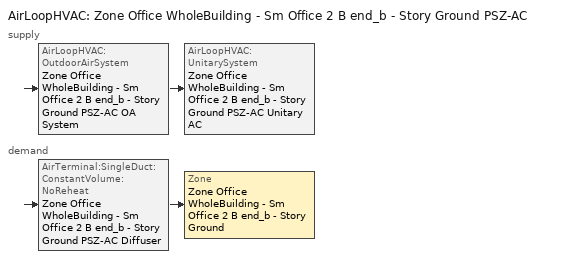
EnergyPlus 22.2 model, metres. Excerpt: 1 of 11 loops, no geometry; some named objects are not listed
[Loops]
AirLoopHVAC 'Zone Office WholeBuilding - Sm Office 2 B end_b - Story Ground PSZ-AC'
 supply: AirLoopHVAC:OutdoorAirSystem 'Zone Office WholeBuilding - Sm Office 2 B end_b - Story Ground PSZ-AC OA System' > AirLoopHVAC:UnitarySystem 'Zone Office WholeBuilding - Sm Office 2 B end_b - Story Ground PSZ-AC Unitary AC'
 demand: AirTerminal:SingleDuct:ConstantVolume:NoReheat 'Zone Office WholeBuilding - Sm Office 2 B end_b - Story Ground PSZ-AC Diffuser' > Zone 'Zone Office WholeBuilding - Sm Office 2 B end_b - Story Ground'
[ZoneControl:Thermostat]
Zone Office WholeBuilding - Sm Office 2 B end_b - Story Ground Thermostat: Zone or ZoneList=Zone Office WholeBuilding - Sm Office 2 B end_b - Story Ground; Control Type Schedule=Zone Office WholeBuilding - Sm Office 2 B end_b - Story Ground Thermostat Schedule; Control 1=Office WholeBuilding - Sm Office 2 - 90.1-2004 Thermostat 5; Temperature Difference Between Cutout And Setpoint {deltaC}=0
[ThermostatSetpoint:DualSetpoint]
Office WholeBuilding - Sm Office 2 - 90.1-2004 Thermostat 5: Heating Setpoint Temperature Schedule=OfficeSmall HTGSETP_SCH_NO_OPTIMUM; Cooling Setpoint Temperature Schedule=OfficeSmall CLGSETP_SCH_NO_OPTIMUM
[AirTerminal:SingleDuct:ConstantVolume:NoReheat]
Zone Office WholeBuilding - Sm Office 2 B end_b - Story Ground PSZ-AC Diffuser: Availability Schedule=Always On Discrete; Maximum Air Flow Rate {m3/s}=AutoSize
[Zone equipment]
Zone Office WholeBuilding - Sm Office 2 B end_b - Story Ground: Zone Office WholeBuilding - Sm Office 2 B end_b - Story Ground PSZ-AC Diffuser
[Sizing:Zone]
Zone Office WholeBuilding - Sm Office 2 B end_b - Story Ground: Zone Cooling Design Supply Air Temperature Input Method=SupplyAirTemperature; Zone Cooling Design Supply Air Temperature {C}=12.7778; Zone Cooling Design Supply Air Temperature Difference {deltaC}=11.11; Zone Heating Design Supply Air Temperature Input Method=SupplyAirTemperature; Zone Heating Design Supply Air Temperature {C}=50; Zone Heating Design Supply Air Temperature Difference {deltaC}=11.11; Zone Cooling Design Supply Air Humidity Ratio {kgWater/kgDryAir}=0.0085; Zone Heating Design Supply Air Humidity Ratio {kgWater/kgDryAir}=0.008; Design Specification Outdoor Air Object=Zone Office WholeBuilding - Sm Office 2 B end_b - Story Ground DSOA Space List; Cooling Design Air Flow Method=DesignDay; Cooling Design Air Flow Rate {m3/s}=0; Cooling Minimum Air Flow per Zone Floor Area {m3/s-m2}=0.000762; Cooling Minimum Air Flow {m3/s}=0; Cooling Minimum Air Flow Fraction=0; Heating Design Air Flow Method=DesignDay; Heating Design Air Flow Rate {m3/s}=0; Heating Maximum Air Flow per Zone Floor Area {m3/s-m2}=0.002032; Heating Maximum Air Flow {m3/s}=0.141576; Heating Maximum Air Flow Fraction=0.3; Account for Dedicated Outdoor Air System=No; Zone Load Sizing Method=Sensible Load Only No Latent Load; Zone Latent Cooling Design Supply Air Humidity Ratio Input Method=HumidityRatioDifference; Zone Cooling Design Supply Air Humidity Ratio Difference {kgWater/kgDryAir}=0.005; Zone Latent Heating Design Supply Air Humidity Ratio Input Method=HumidityRatioDifference; Zone Humidification Design Supply Air Humidity Ratio Difference {kgWater/kgDryAir}=0.005
[Controller:MechanicalVentilation]
Controller Mechanical Ventilation 6: Availability Schedule=Always On Discrete; Demand Controlled Ventilation=No; System Outdoor Air Method=ZoneSum; Zone or ZoneList Name 1=Zone Office WholeBuilding - Sm Office 2 B end_b - Story Ground; Design Specification Outdoor Air Object Name 1=Office WholeBuilding - Sm Office 2 Ventilation
[DesignSpecification:OutdoorAir]
Office WholeBuilding - Sm Office 2 Ventilation: Outdoor Air Method=Sum; Outdoor Air Flow per Person {m3/s-person}=0; Outdoor Air Flow per Zone Floor Area {m3/s-m2}=0.000508; Outdoor Air Flow per Zone {m3/s}=0; Outdoor Air Flow Air Changes per Hour {1/hr}=0
[DesignSpecification:OutdoorAir:SpaceList]
Zone Office WholeBuilding - Sm Office 2 B end_b - Story Ground DSOA Space List: Space Name 1=Office WholeBuilding - Sm Office 2 B end_b - Story Ground; Space Design Specification Outdoor Air Object Name 1=Office WholeBuilding - Sm Office 2 Ventilation
[AirLoopHVAC]
Zone Office WholeBuilding - Sm Office 2 B end_b - Story Ground PSZ-AC: Design Supply Air Flow Rate {m3/s}=AutoSize; Design Return Air Flow Fraction of Supply Air Flow=1
[Sizing:System]
Zone Office WholeBuilding - Sm Office 2 B end_b - Story Ground PSZ-AC: Type of Load to Size On=Sensible; Design Outdoor Air Flow Rate {m3/s}=Autosize; Central Heating Maximum System Air Flow Ratio=1; Preheat Design Temperature {C}=7.22222; Preheat Design Humidity Ratio {kgWater/kgDryAir}=0.008; Precool Design Temperature {C}=12.7778; Precool Design Humidity Ratio {kgWater/kgDryAir}=0.008; Central Cooling Design Supply Air Temperature {C}=12.7778; Central Heating Design Supply Air Temperature {C}=50; Type of Zone Sum to Use=Coincident; 100% Outdoor Air in Cooling=No; 100% Outdoor Air in Heating=No; Central Cooling Design Supply Air Humidity Ratio {kgWater/kgDryAir}=0.0085; Central Heating Design Supply Air Humidity Ratio {kgWater/kgDryAir}=0.008; Cooling Supply Air Flow Rate Method=DesignDay; Cooling Supply Air Flow Rate {m3/s}=0; Cooling Supply Air Flow Rate Per Floor Area {m3/s-m2}=0.00996765; Cooling Fraction of Autosized Cooling Supply Air Flow Rate=1; Cooling Supply Air Flow Rate Per Unit Cooling Capacity {m3/s-W}=3.94755e-05; Heating Supply Air Flow Rate Method=DesignDay; Heating Supply Air Flow Rate {m3/s}=0; Heating Supply Air Flow Rate Per Floor Area {m3/s-m2}=0.00996765; Heating Fraction of Autosized Heating Supply Air Flow Rate=1; Heating Fraction of Autosized Cooling Supply Air Flow Rate=1; Heating Supply Air Flow Rate Per Unit Heating Capacity {m3/s-W}=3.15882e-05; System Outdoor Air Method=ZoneSum; Zone Maximum Outdoor Air Fraction=1; Cooling Design Capacity Method=CoolingDesignCapacity; Cooling Design Capacity {W}=Autosize; Cooling Design Capacity Per Floor Area {W/m2}=234.7; Fraction of Autosized Cooling Design Capacity=1; Heating Design Capacity Method=HeatingDesignCapacity; Heating Design Capacity {W}=Autosize; Heating Design Capacity Per Floor Area {W/m2}=157; Fraction of Autosized Heating Design Capacity=1; Central Cooling Capacity Control Method=OnOff; Occupant Diversity=Autosize
[Controller:OutdoorAir]
Zone Office WholeBuilding - Sm Office 2 B end_b - Story Ground PSZ-AC OA System Controller: Minimum Outdoor Air Flow Rate {m3/s}=Autosize; Maximum Outdoor Air Flow Rate {m3/s}=Autosize; Economizer Control Type=NoEconomizer; Economizer Control Action Type=ModulateFlow; Economizer Maximum Limit Dry-Bulb Temperature {C}=28; Economizer Maximum Limit Enthalpy {J/kg}=64000; Lockout Type=LockoutWithCompressor; Minimum Limit Type=FixedMinimum; Minimum Outdoor Air Schedule=Always On Discrete; Maximum Fraction of Outdoor Air Schedule=ZoneOfficeWholeBuildingSmOffice2BendbStoryGroundPSZACmaxOASch; Mechanical Ventilation Controller=Controller Mechanical Ventilation 6; High Humidity Control=No; Control High Indoor Humidity Based on Outdoor Humidity Ratio=Yes; Heat Recovery Bypass Control Type=BypassWhenWithinEconomizerLimits
[SetpointManager:MixedAir]
Zone Office WholeBuilding - Sm Office 2 B end_b - Story Ground PSZ-AC Mixed Air Node OS Default SPM: Control Variable=Temperature; Setpoint Node or NodeList=Zone Office WholeBuilding - Sm Office 2 B end_b - Story Ground PSZ-AC Mixed Air Node
[AirLoopHVAC:UnitarySystem]
Zone Office WholeBuilding - Sm Office 2 B end_b - Story Ground PSZ-AC Unitary AC: Control Type=Load; Controlling Zone or Thermostat Location=Zone Office WholeBuilding - Sm Office 2 B end_b - Story Ground; Dehumidification Control Type=None; Availability Schedule=Outage Availability Schedule; Supply Fan=Zone Office WholeBuilding - Sm Office 2 B end_b - Story Ground PSZ-AC Fan; Fan Placement=DrawThrough; Supply Air Fan Operating Mode Schedule=Zone Office WholeBuilding - Sm Office 2 B end_b - Story Ground PSZ-AC Occ Sch; Heating Coil=Zone Office WholeBuilding - Sm Office 2 B end_b - Story Ground PSZ-AC Gas Htg Coil 23kBtu/hr 0.8 Thermal Eff; DX Heating Coil Sizing Ratio=1; Cooling Coil=Zone Office WholeBuilding - Sm Office 2 B end_b - Story Ground PSZ-AC 1spd DX AC Clg Coil 10kBtu/hr 9.7SEER; Use DOAS DX Cooling Coil=No; Minimum Supply Air Temperature {C}=2; Latent Load Control=SensibleOnlyLoadControl; Supplemental Heating Coil=Zone Office WholeBuilding - Sm Office 2 B end_b - Story Ground PSZ-AC No Heat; Cooling Supply Air Flow Rate {m3/s}=Autosize; Heating Supply Air Flow Rate {m3/s}=Autosize; No Load Supply Air Flow Rate {m3/s}=Autosize; Maximum Supply Air Temperature {C}=80; Maximum Outdoor Dry-Bulb Temperature for Supplemental Heater Operation {C}=21; Maximum Cycling Rate {cycles/hr}=2.5; Heat Pump Time Constant {s}=60; Fraction of On-Cycle Power Use=0.01; Heat Pump Fan Delay Time {s}=60; Ancillary On-Cycle Electric Power {W}=0; Ancillary Off-Cycle Electric Power {W}=0
[Fan:OnOff]
Zone Office WholeBuilding - Sm Office 2 B end_b - Story Ground PSZ-AC Fan: Availability Schedule=Always On Discrete; Fan Total Efficiency=0.53625; Pressure Rise {Pa}=622.722; Maximum Flow Rate {m3/s}=Autosize; Motor Efficiency=0.825; Motor In Airstream Fraction=1; Fan Power Ratio Function of Speed Ratio Curve=Fan On Off Power Curve 5; Fan Efficiency Ratio Function of Speed Ratio Curve=Fan On Off Efficiency Curve 5
[Coil:Heating:Fuel]
Zone Office WholeBuilding - Sm Office 2 B end_b - Story Ground PSZ-AC Gas Htg Coil 23kBtu/hr 0.8 Thermal Eff: Availability Schedule=Always On Discrete; Fuel Type=NaturalGas; Burner Efficiency=0.8; Nominal Capacity {W}=AutoSize; Parasitic Electric Load {W}=0; Parasitic Fuel Load {W}=0
[Coil:Cooling:DX:SingleSpeed]
Zone Office WholeBuilding - Sm Office 2 B end_b - Story Ground PSZ-AC 1spd DX AC Clg Coil 10kBtu/hr 9.7SEER: Availability Schedule=Always On Discrete; Gross Rated Total Cooling Capacity {W}=Autosize; Gross Rated Sensible Heat Ratio=Autosize; Gross Rated Cooling COP {W/W}=3.14722; Rated Air Flow Rate {m3/s}=Autosize; Rated Evaporator Fan Power Per Volume Flow Rate 2017 {W/(m3/s)}=773.3; Rated Evaporator Fan Power Per Volume Flow Rate 2023 {W/(m3/s)}=934.4; Total Cooling Capacity Function of Temperature Curve=CoilClgDXQRatio_fTwbToadbSI; Total Cooling Capacity Function of Flow Fraction Curve=CoilClgDXSnglQRatio_fCFMRatio; Energy Input Ratio Function of Temperature Curve=CoilClgDXEIRRatio_fTwbToadbSI; Energy Input Ratio Function of Flow Fraction Curve=CoilClgDXSnglEIRRatio_fCFMRatio; Part Load Fraction Correlation Curve=CoilClgDXEIRRatio_fQFrac; Minimum Outdoor Dry-Bulb Temperature for Compressor Operation {C}=-25; Nominal Time for Condensate Removal to Begin {s}=0; Ratio of Initial Moisture Evaporation Rate and Steady State Latent Capacity=0; Maximum Cycling Rate {cycles/hr}=0; Latent Capacity Time Constant {s}=0; Condenser Type=AirCooled; Evaporative Condenser Effectiveness=0.9; Evaporative Condenser Air Flow Rate {m3/s}=Autosize; Evaporative Condenser Pump Rated Power Consumption {W}=Autosize; Crankcase Heater Capacity {W}=0; Maximum Outdoor Dry-Bulb Temperature for Crankcase Heater Operation {C}=10; Basin Heater Capacity {W/K}=0; Basin Heater Setpoint Temperature {C}=2
[Coil:Heating:Electric]
Zone Office WholeBuilding - Sm Office 2 B end_b - Story Ground PSZ-AC No Heat: Availability Schedule=Always Off Discrete; Efficiency=1; Nominal Capacity {W}=0
[SetpointManager:SingleZone:Reheat]
Zone Office WholeBuilding - Sm Office 2 B end_b - Story Ground Setpoint Manager SZ Reheat: Control Variable=Temperature; Minimum Supply Air Temperature {C}=12.7778; Maximum Supply Air Temperature {C}=50; Control Zone=Zone Office WholeBuilding - Sm Office 2 B end_b - Story Ground; Setpoint Node or NodeList=Zone Office WholeBuilding - Sm Office 2 B end_b - Story Ground PSZ-AC Supply Outlet Node
[Schedule:Day:Interval]
OfficeSmall HTGSETP_SCH_NO_OPTIMUM Default; autogen OfficeSmall HTGSETP_SCH_NO_OPTIMUM 0_day_sch: Average, 06:00, 18.3368, 19:00, 18.3368, 24:00, 18.3368
Schedule Day 32: No, 01:00, 3.0562, 02:00, 6.11233, 03:00, 9.16845, 04:00, 12.2246, 05:00, 15.2807, 06:00, 0, 07:00, 0, 08:00, 0, 09:00, 0, 10:00, 18.3368, 11:00, 18.3368, 12:00, 18.3368, 13:00, 18.3368, 14:00, 18.3368, 15:00, 18.3368, 16:00, 18.3368, 17:00, 18.3368, 18:00, 18.3368, 19:00, 18.3368, 20:00, 18.3368, 21:00, 18.3368, 22:00, 18.3368, 23:00, 18.3368, 24:00, 18.3368
OfficeSmall HTGSETP_SCH_NO_OPTIMUM Summer Design Day: No, 24:00, 15.56
OfficeSmall HTGSETP_SCH_NO_OPTIMUM Winter Design Day: No, 24:00, 21.11
OfficeSmall CLGSETP_SCH_NO_OPTIMUM Default: Average, 04:30, 67.0076, 24:00, 67.8835
Schedule Day 18: No, 01:00, 14.8909, 02:00, 29.7814, 03:00, 44.6719, 04:00, 59.5624, 05:00, 67.0301, 06:00, 0, 07:00, 0, 08:00, 0, 09:00, 0, 10:00, 67.2546, 11:00, 67.2996, 12:00, 67.3445, 13:00, 67.3894, 14:00, 67.4343, 15:00, 67.4792, 16:00, 67.5242, 17:00, 67.5691, 18:00, 67.614, 19:00, 67.6589, 20:00, 67.7038, 21:00, 67.7487, 22:00, 67.7937, 23:00, 67.8386, 24:00, 67.8835
OfficeSmall CLGSETP_SCH_NO_OPTIMUM Summer Design Day: No, 24:00, 23.89
OfficeSmall CLGSETP_SCH_NO_OPTIMUM Winter Design Day: No, 24:00, 29.44
Schedule Day 4: No, 01:00, 0.7, 02:00, 0.7, 03:00, 0.7, 04:00, 0.7, 05:00, 0.7, 06:00, 0, 07:00, 0, 08:00, 0, 09:00, 0, 10:00, 0.7, 11:00, 0.7, 12:00, 0.7, 13:00, 0.7, 14:00, 0.7, 15:00, 0.7, 16:00, 0.7, 17:00, 0.7, 18:00, 0.7, 19:00, 0.7, 20:00, 0.7, 21:00, 0.7, 22:00, 0.7, 23:00, 0.7, 24:00, 0.7
Schedule Day 6: No, 01:00, 1, 02:00, 1, 03:00, 1, 04:00, 1, 05:00, 1, 06:00, 0, 07:00, 0, 08:00, 0, 09:00, 0, 10:00, 1, 11:00, 1, 12:00, 1, 13:00, 1, 14:00, 1, 15:00, 1, 16:00, 1, 17:00, 1, 18:00, 1, 19:00, 1, 20:00, 1, 21:00, 1, 22:00, 1, 23:00, 1, 24:00, 1
Zone Office WholeBuilding - Sm Office 2 B end_b - Story Ground PSZ-AC Occ Sch Default; Zone Office WholeBuilding - Sm Office 2 B end_b - Story Ground PSZ-AC Occ Sch Summer Design Day; Zone Office WholeBuilding - Sm Office 2 B end_b - Story Ground PSZ-AC Occ Sch Sunday; Zone Office WholeBuilding - Sm Office 2 B end_b - Story Ground PSZ-AC Occ Sch Winter Design Day: No, 24:00, 1
ZoneOfficeWholeBuildingSmOffice2BendbStoryGroundPSZACmaxOASchDefault: No, 24:00, 0.7
[Schedule:Week:Daily]
OfficeSmall HTGSETP_SCH_NO_OPTIMUM Week Rule - Jan1-Jan7; OfficeSmall HTGSETP_SCH_NO_OPTIMUM Week Rule - Jan15-Mar4: OfficeSmall HTGSETP_SCH_NO_OPTIMUM Default, autogen OfficeSmall HTGSETP_SCH_NO_OPTIMUM 0_day_sch, OfficeSmall HTGSETP_SCH_NO_OPTIMUM Default, OfficeSmall HTGSETP_SCH_NO_OPTIMUM Default, OfficeSmall HTGSETP_SCH_NO_OPTIMUM Default, OfficeSmall HTGSETP_SCH_NO_OPTIMUM Default, OfficeSmall HTGSETP_SCH_NO_OPTIMUM Default, OfficeSmall HTGSETP_SCH_NO_OPTIMUM Default, OfficeSmall HTGSETP_SCH_NO_OPTIMUM Summer Design Day, OfficeSmall HTGSETP_SCH_NO_OPTIMUM Winter Design Day, OfficeSmall HTGSETP_SCH_NO_OPTIMUM Default, OfficeSmall HTGSETP_SCH_NO_OPTIMUM Default
OfficeSmall HTGSETP_SCH_NO_OPTIMUM Week Rule - Jan8-Jan14: OfficeSmall HTGSETP_SCH_NO_OPTIMUM Default, Schedule Day 32, OfficeSmall HTGSETP_SCH_NO_OPTIMUM Default, OfficeSmall HTGSETP_SCH_NO_OPTIMUM Default, OfficeSmall HTGSETP_SCH_NO_OPTIMUM Default, OfficeSmall HTGSETP_SCH_NO_OPTIMUM Default, OfficeSmall HTGSETP_SCH_NO_OPTIMUM Default, OfficeSmall HTGSETP_SCH_NO_OPTIMUM Default, OfficeSmall HTGSETP_SCH_NO_OPTIMUM Summer Design Day, OfficeSmall HTGSETP_SCH_NO_OPTIMUM Winter Design Day, OfficeSmall HTGSETP_SCH_NO_OPTIMUM Default, OfficeSmall HTGSETP_SCH_NO_OPTIMUM Default
OfficeSmall HTGSETP_SCH_NO_OPTIMUM Week Rule - Mar5-Dec31: autogen OfficeSmall HTGSETP_SCH_NO_OPTIMUM 0_day_sch, OfficeSmall HTGSETP_SCH_NO_OPTIMUM Default, OfficeSmall HTGSETP_SCH_NO_OPTIMUM Default, OfficeSmall HTGSETP_SCH_NO_OPTIMUM Default, OfficeSmall HTGSETP_SCH_NO_OPTIMUM Default, OfficeSmall HTGSETP_SCH_NO_OPTIMUM Default, OfficeSmall HTGSETP_SCH_NO_OPTIMUM Default, OfficeSmall HTGSETP_SCH_NO_OPTIMUM Default, OfficeSmall HTGSETP_SCH_NO_OPTIMUM Summer Design Day, OfficeSmall HTGSETP_SCH_NO_OPTIMUM Winter Design Day, OfficeSmall HTGSETP_SCH_NO_OPTIMUM Default, OfficeSmall HTGSETP_SCH_NO_OPTIMUM Default
OfficeSmall CLGSETP_SCH_NO_OPTIMUM Week Rule - Jan1-Jan7; OfficeSmall CLGSETP_SCH_NO_OPTIMUM Week Rule - Jan15-Dec31: OfficeSmall CLGSETP_SCH_NO_OPTIMUM Default, OfficeSmall CLGSETP_SCH_NO_OPTIMUM Default, OfficeSmall CLGSETP_SCH_NO_OPTIMUM Default, OfficeSmall CLGSETP_SCH_NO_OPTIMUM Default, OfficeSmall CLGSETP_SCH_NO_OPTIMUM Default, OfficeSmall CLGSETP_SCH_NO_OPTIMUM Default, OfficeSmall CLGSETP_SCH_NO_OPTIMUM Default, OfficeSmall CLGSETP_SCH_NO_OPTIMUM Default, OfficeSmall CLGSETP_SCH_NO_OPTIMUM Summer Design Day, OfficeSmall CLGSETP_SCH_NO_OPTIMUM Winter Design Day, OfficeSmall CLGSETP_SCH_NO_OPTIMUM Default, OfficeSmall CLGSETP_SCH_NO_OPTIMUM Default
OfficeSmall CLGSETP_SCH_NO_OPTIMUM Week Rule - Jan8-Jan14: OfficeSmall CLGSETP_SCH_NO_OPTIMUM Default, Schedule Day 18, OfficeSmall CLGSETP_SCH_NO_OPTIMUM Default, OfficeSmall CLGSETP_SCH_NO_OPTIMUM Default, OfficeSmall CLGSETP_SCH_NO_OPTIMUM Default, OfficeSmall CLGSETP_SCH_NO_OPTIMUM Default, OfficeSmall CLGSETP_SCH_NO_OPTIMUM Default, OfficeSmall CLGSETP_SCH_NO_OPTIMUM Default, OfficeSmall CLGSETP_SCH_NO_OPTIMUM Summer Design Day, OfficeSmall CLGSETP_SCH_NO_OPTIMUM Winter Design Day, OfficeSmall CLGSETP_SCH_NO_OPTIMUM Default, OfficeSmall CLGSETP_SCH_NO_OPTIMUM Default
Zone Office WholeBuilding - Sm Office 2 B end_b - Story Ground PSZ-AC Occ Sch Week Rule - Jan1-Jan7; Zone Office WholeBuilding - Sm Office 2 B end_b - Story Ground PSZ-AC Occ Sch Week Rule - Jan15-Dec31: Zone Office WholeBuilding - Sm Office 2 B end_b - Story Ground PSZ-AC Occ Sch Sunday, Zone Office WholeBuilding - Sm Office 2 B end_b - Story Ground PSZ-AC Occ Sch Sunday, Zone Office WholeBuilding - Sm Office 2 B end_b - Story Ground PSZ-AC Occ Sch Sunday, Zone Office WholeBuilding - Sm Office 2 B end_b - Story Ground PSZ-AC Occ Sch Sunday, Zone Office WholeBuilding - Sm Office 2 B end_b - Story Ground PSZ-AC Occ Sch Default, Zone Office WholeBuilding - Sm Office 2 B end_b - Story Ground PSZ-AC Occ Sch Sunday, Zone Office WholeBuilding - Sm Office 2 B end_b - Story Ground PSZ-AC Occ Sch Sunday, Zone Office WholeBuilding - Sm Office 2 B end_b - Story Ground PSZ-AC Occ Sch Default, Zone Office WholeBuilding - Sm Office 2 B end_b - Story Ground PSZ-AC Occ Sch Summer Design Day, Zone Office WholeBuilding - Sm Office 2 B end_b - Story Ground PSZ-AC Occ Sch Winter Design Day, Zone Office WholeBuilding - Sm Office 2 B end_b - Story Ground PSZ-AC Occ Sch Default, Zone Office WholeBuilding - Sm Office 2 B end_b - Story Ground PSZ-AC Occ Sch Default
Zone Office WholeBuilding - Sm Office 2 B end_b - Story Ground PSZ-AC Occ Sch Week Rule - Jan8-Jan14: Zone Office WholeBuilding - Sm Office 2 B end_b - Story Ground PSZ-AC Occ Sch Sunday, Schedule Day 6, Zone Office WholeBuilding - Sm Office 2 B end_b - Story Ground PSZ-AC Occ Sch Sunday, Zone Office WholeBuilding - Sm Office 2 B end_b - Story Ground PSZ-AC Occ Sch Sunday, Zone Office WholeBuilding - Sm Office 2 B end_b - Story Ground PSZ-AC Occ Sch Default, Zone Office WholeBuilding - Sm Office 2 B end_b - Story Ground PSZ-AC Occ Sch Sunday, Zone Office WholeBuilding - Sm Office 2 B end_b - Story Ground PSZ-AC Occ Sch Sunday, Zone Office WholeBuilding - Sm Office 2 B end_b - Story Ground PSZ-AC Occ Sch Default, Zone Office WholeBuilding - Sm Office 2 B end_b - Story Ground PSZ-AC Occ Sch Summer Design Day, Zone Office WholeBuilding - Sm Office 2 B end_b - Story Ground PSZ-AC Occ Sch Winter Design Day, Zone Office WholeBuilding - Sm Office 2 B end_b - Story Ground PSZ-AC Occ Sch Default, Zone Office WholeBuilding - Sm Office 2 B end_b - Story Ground PSZ-AC Occ Sch Default
ZoneOfficeWholeBuildingSmOffice2BendbStoryGroundPSZACmaxOASch Week Rule - Jan1-Jan7; ZoneOfficeWholeBuildingSmOffice2BendbStoryGroundPSZACmaxOASch Week Rule - Jan15-Dec31: ZoneOfficeWholeBuildingSmOffice2BendbStoryGroundPSZACmaxOASchDefault, ZoneOfficeWholeBuildingSmOffice2BendbStoryGroundPSZACmaxOASchDefault, ZoneOfficeWholeBuildingSmOffice2BendbStoryGroundPSZACmaxOASchDefault, ZoneOfficeWholeBuildingSmOffice2BendbStoryGroundPSZACmaxOASchDefault, ZoneOfficeWholeBuildingSmOffice2BendbStoryGroundPSZACmaxOASchDefault, ZoneOfficeWholeBuildingSmOffice2BendbStoryGroundPSZACmaxOASchDefault, ZoneOfficeWholeBuildingSmOffice2BendbStoryGroundPSZACmaxOASchDefault, ZoneOfficeWholeBuildingSmOffice2BendbStoryGroundPSZACmaxOASchDefault, ZoneOfficeWholeBuildingSmOffice2BendbStoryGroundPSZACmaxOASchDefault, ZoneOfficeWholeBuildingSmOffice2BendbStoryGroundPSZACmaxOASchDefault, ZoneOfficeWholeBuildingSmOffice2BendbStoryGroundPSZACmaxOASchDefault, ZoneOfficeWholeBuildingSmOffice2BendbStoryGroundPSZACmaxOASchDefault
ZoneOfficeWholeBuildingSmOffice2BendbStoryGroundPSZACmaxOASch Week Rule - Jan8-Jan14: ZoneOfficeWholeBuildingSmOffice2BendbStoryGroundPSZACmaxOASchDefault, Schedule Day 4, ZoneOfficeWholeBuildingSmOffice2BendbStoryGroundPSZACmaxOASchDefault, ZoneOfficeWholeBuildingSmOffice2BendbStoryGroundPSZACmaxOASchDefault, ZoneOfficeWholeBuildingSmOffice2BendbStoryGroundPSZACmaxOASchDefault, ZoneOfficeWholeBuildingSmOffice2BendbStoryGroundPSZACmaxOASchDefault, ZoneOfficeWholeBuildingSmOffice2BendbStoryGroundPSZACmaxOASchDefault, ZoneOfficeWholeBuildingSmOffice2BendbStoryGroundPSZACmaxOASchDefault, ZoneOfficeWholeBuildingSmOffice2BendbStoryGroundPSZACmaxOASchDefault, ZoneOfficeWholeBuildingSmOffice2BendbStoryGroundPSZACmaxOASchDefault, ZoneOfficeWholeBuildingSmOffice2BendbStoryGroundPSZACmaxOASchDefault, ZoneOfficeWholeBuildingSmOffice2BendbStoryGroundPSZACmaxOASchDefault
[Schedule:Year]
OfficeSmall HTGSETP_SCH_NO_OPTIMUM: OfficeSmall HTGSETP_SCH_NO_OPTIMUM Week Rule - Jan1-Jan7, 1, 1, 1, 7, OfficeSmall HTGSETP_SCH_NO_OPTIMUM Week Rule - Jan8-Jan14, 1, 8, 1, 14, OfficeSmall HTGSETP_SCH_NO_OPTIMUM Week Rule - Jan15-Mar4, 1, 15, 3, 4, OfficeSmall HTGSETP_SCH_NO_OPTIMUM Week Rule - Mar5-Dec31, 3, 5, 12, 31
OfficeSmall CLGSETP_SCH_NO_OPTIMUM: OfficeSmall CLGSETP_SCH_NO_OPTIMUM Week Rule - Jan1-Jan7, 1, 1, 1, 7, OfficeSmall CLGSETP_SCH_NO_OPTIMUM Week Rule - Jan8-Jan14, 1, 8, 1, 14, OfficeSmall CLGSETP_SCH_NO_OPTIMUM Week Rule - Jan15-Dec31, 1, 15, 12, 31
Zone Office WholeBuilding - Sm Office 2 B end_b - Story Ground PSZ-AC Occ Sch: Zone Office WholeBuilding - Sm Office 2 B end_b - Story Ground PSZ-AC Occ Sch Week Rule - Jan1-Jan7, 1, 1, 1, 7, Zone Office WholeBuilding - Sm Office 2 B end_b - Story Ground PSZ-AC Occ Sch Week Rule - Jan8-Jan14, 1, 8, 1, 14, Zone Office WholeBuilding - Sm Office 2 B end_b - Story Ground PSZ-AC Occ Sch Week Rule - Jan15-Dec31, 1, 15, 12, 31
ZoneOfficeWholeBuildingSmOffice2BendbStoryGroundPSZACmaxOASch: ZoneOfficeWholeBuildingSmOffice2BendbStoryGroundPSZACmaxOASch Week Rule - Jan1-Jan7, 1, 1, 1, 7, ZoneOfficeWholeBuildingSmOffice2BendbStoryGroundPSZACmaxOASch Week Rule - Jan8-Jan14, 1, 8, 1, 14, ZoneOfficeWholeBuildingSmOffice2BendbStoryGroundPSZACmaxOASch Week Rule - Jan15-Dec31, 1, 15, 12, 31
[Schedule:Compact]
Zone Office WholeBuilding - Sm Office 2 B end_b - Story Ground Thermostat Schedule: Through: 12/31, For: AllDays, Until: 24:00, 4
Outage Availability Schedule: Through: 01/01, For: AllDays, Until: 24:00, 1, Through: 01/02, For: AllDays, Until: 24:00, 1, Through: 01/03, For: AllDays, Until: 24:00, 1, Through: 01/04, For: AllDays, Until: 24:00, 1, Through: 01/05, For: AllDays, Until: 24:00, 1, Through: 01/06, For: AllDays, Until: 24:00, 1, Through: 01/07, For: AllDays, Until: 24:00, 1, Through: 01/08, For: AllDays, Until: 24:00, 1, Through: 01/09, For: AllDays, Until: 05:00, 1, Until: 10:00, 0, Until: 24:00, 1, Through: 01/10, For: AllDays, Until: 24:00, 1, Through: 01/11, For: AllDays, Until: 24:00, 1, Through: 01/12, For: AllDays, Until: 24:00, 1, Through: 01/13, For: AllDays, Until: 24:00, 1, Through: 01/14, For: AllDays, Until: 24:00, 1, Through: 01/15, For: AllDays, Until: 24:00, 1, Through: 01/16, For: AllDays, Until: 24:00, 1, Through: 01/17, For: AllDays, Until: 24:00, 1, Through: 01/18, For: AllDays, Until: 24:00, 1, Through: 01/19, For: AllDays, Until: 24:00, 1, Through: 01/20, For: AllDays, Until: 24:00, 1, Through: 01/21, For: AllDays, Until: 24:00, 1, Through: 01/22, For: AllDays, Until: 24:00, 1, Through: 01/23, For: AllDays, Until: 24:00, 1, Through: 01/24, For: AllDays, Until: 24:00, 1, Through: 01/25, For: AllDays, Until: 24:00, 1, Through: 01/26, For: AllDays, Until: 24:00, 1, Through: 01/27, For: AllDays, Until: 24:00, 1, Through: 01/28, For: AllDays, Until: 24:00, 1, Through: 01/29, For: AllDays, Until: 24:00, 1, Through: 01/30, For: AllDays, Until: 24:00, 1, Through: 01/31, For: AllDays, Until: 24:00, 1, Through: 02/01, For: AllDays, Until: 24:00, 1, Through: 02/02, For: AllDays, Until: 24:00, 1, Through: 02/03, For: AllDays, Until: 24:00, 1, Through: 02/04, For: AllDays, Until: 24:00, 1, Through: 02/05, For: AllDays, Until: 24:00, 1, Through: 02/06, For: AllDays, Until: 24:00, 1, Through: 02/07, For: AllDays, Until: 24:00, 1, Through: 02/08, For: AllDays, Until: 24:00, 1, Through: 02/09, For: AllDays, Until: 24:00, 1, Through: 02/10, For: AllDays, Until: 24:00, 1, Through: 02/11, For: AllDays, Until: 24:00, 1, Through: 02/12, For: AllDays, Until: 24:00, 1, Through: 02/13, For: AllDays, Until: 24:00, 1, Through: 02/14, For: AllDays, Until: 24:00, 1, Through: 02/15, For: AllDays, Until: 24:00, 1, Through: 02/16, For: AllDays, Until: 24:00, 1, Through: 02/17, For: AllDays, Until: 24:00, 1, Through: 02/18, For: AllDays, Until: 24:00, 1, Through: 02/19, For: AllDays, Until: 24:00, 1, Through: 02/20, For: AllDays, Until: 24:00, 1, Through: 02/21, For: AllDays, Until: 24:00, 1, Through: 02/22, For: AllDays, Until: 24:00, 1, Through: 02/23, For: AllDays, Until: 24:00, 1, Through: 02/24, For: AllDays, Until: 24:00, 1, Through: 02/25, For: AllDays, Until: 24:00, 1, Through: 02/26, For: AllDays, Until: 24:00, 1, Through: 02/27, For: AllDays, Until: 24:00, 1, Through: 02/28, For: AllDays, Until: 24:00, 1, Through: 03/01, For: AllDays, Until: 24:00, 1, Through: 03/02, For: AllDays, Until: 24:00, 1, Through: 03/03, For: AllDays, Until: 24:00, 1, Through: 03/04, For: AllDays, Until: 24:00, 1, Through: 03/05, For: AllDays, Until: 24:00, 1, Through: 03/06, For: AllDays, Until: 24:00, 1, Through: 03/07, For: AllDays, Until: 24:00, 1, Through: 03/08, For: AllDays, Until: 24:00, 1, Through: 03/09, For: AllDays, Until: 24:00, 1, Through: 03/10, For: AllDays, Until: 24:00, 1, Through: 03/11, For: AllDays, Until: 24:00, 1, Through: 03/12, For: AllDays, Until: 24:00, 1, Through: 03/13, For: AllDays, Until: 24:00, 1, Through: 03/14, For: AllDays, Until: 24:00, 1, Through: 03/15, For: AllDays, Until: 24:00, 1, Through: 03/16, For: AllDays, Until: 24:00, 1, Through: 03/17, For: AllDays, Until: 24:00, 1, Through: 03/18, For: AllDays, Until: 24:00, 1, Through: 03/19, For: AllDays, Until: 24:00, 1, Through: 03/20, For: AllDays, Until: 24:00, 1, Through: 03/21, For: AllDays, Until: 24:00, 1, Through: 03/22, For: AllDays, Until: 24:00, 1, Through: 03/23, For: AllDays, Until: 24:00, 1, Through: 03/24, For: AllDays, Until: 24:00, 1, Through: 03/25, For: AllDays, Until: 24:00, 1, Through: 03/26, For: AllDays, Until: 24:00, 1, Through: 03/27, For: AllDays, Until: 24:00, 1, Through: 03/28, For: AllDays, Until: 24:00, 1, Through: 03/29, For: AllDays, Until: 24:00, 1, Through: 03/30, For: AllDays, Until: 24:00, 1, Through: 03/31, For: AllDays, Until: 24:00, 1, Through: 04/01, For: AllDays, Until: 24:00, 1, Through: 04/02, For: AllDays, Until: 24:00, 1, Through: 04/03, For: AllDays, Until: 24:00, 1, Through: 04/04, For: AllDays, Until: 24:00, 1, Through: 04/05, For: AllDays, Until: 24:00, 1, Through: 04/06, For: AllDays, Until: 24:00, 1, Through: 04/07, For: AllDays, Until: 24:00, 1, Through: 04/08, For: AllDays, Until: 24:00, 1, Through: 04/09, For: AllDays, Until: 24:00, 1, Through: 04/10, For: AllDays, Until: 24:00, 1, Through: 04/11, For: AllDays, Until: 24:00, 1, Through: 04/12, For: AllDays, Until: 24:00, 1, Through: 04/13, For: AllDays, Until: 24:00, 1, Through: 04/14, For: AllDays, Until: 24:00, 1, Through: 04/15, For: AllDays, Until: 24:00, 1, Through: 04/16, For: AllDays, Until: 24:00, 1, Through: 04/17, For: AllDays, Until: 24:00, 1, Through: 04/18, For: AllDays, Until: 24:00, 1, Through: 04/19, For: AllDays, Until: 24:00, 1, Through: 04/20, For: AllDays, Until: 24:00, 1, Through: 04/21, For: AllDays, Until: 24:00, 1, Through: 04/22, For: AllDays, Until: 24:00, 1, Through: 04/23, For: AllDays, Until: 24:00, 1, Through: 04/24, For: AllDays, Until: 24:00, 1, Through: 04/25, For: AllDays, Until: 24:00, 1, Through: 04/26, For: AllDays, Until: 24:00, 1, Through: 04/27, For: AllDays, Until: 24:00, 1, Through: 04/28, For: AllDays, Until: 24:00, 1, Through: 04/29, For: AllDays, Until: 24:00, 1, Through: 04/30, For: AllDays, Until: 24:00, 1, Through: 05/01, For: AllDays, Until: 24:00, 1, Through: 05/02, For: AllDays, Until: 24:00, 1, Through: 05/03, For: AllDays, Until: 24:00, 1, Through: 05/04, For: AllDays, Until: 24:00, 1, Through: 05/05, For: AllDays, Until: 24:00, 1, Through: 05/06, For: AllDays, Until: 24:00, 1, Through: 05/07, For: AllDays, Until: 24:00, 1, Through: 05/08, For: AllDays, Until: 24:00, 1, Through: 05/09, For: AllDays, Until: 24:00, 1, Through: 05/10, For: AllDays, Until: 24:00, 1, Through: 05/11, For: AllDays, Until: 24:00, 1, Through: 05/12, For: AllDays, Until: 24:00, 1, Through: 05/13, For: AllDays, Until: 24:00, 1, Through: 05/14, For: AllDays, Until: 24:00, 1, Through: 05/15, For: AllDays, Until: 24:00, 1, Through: 05/16, For: AllDays, Until: 24:00, 1, Through: 05/17, For: AllDays, Until: 24:00, 1, Through: 05/18, For: AllDays, Until: 24:00, 1, Through: 05/19, For: AllDays, Until: 24:00, 1, Through: 05/20, For: AllDays, Until: 24:00, 1, Through: 05/21, For: AllDays, Until: 24:00, 1, Through: 05/22, For: AllDays, Until: 24:00, 1, Through: 05/23, For: AllDays, Until: 24:00, 1, Through: 05/24, For: AllDays, Until: 24:00, 1, Through: 05/25, For: AllDays, Until: 24:00, 1, Through: 05/26, For: AllDays, Until: 24:00, 1, Through: 05/27, For: AllDays, Until: 24:00, 1, Through: 05/28, For: AllDays, Until: 24:00, 1, Through: 05/29, For: AllDays, Until: 24:00, 1, Through: 05/30, For: AllDays, Until: 24:00, 1, Through: 05/31, For: AllDays, Until: 24:00, 1, Through: 06/01, For: AllDays, Until: 24:00, 1, Through: 06/02, For: AllDays, Until: 24:00, 1, Through: 06/03, For: AllDays, Until: 24:00, 1, Through: 06/04, For: AllDays, Until: 24:00, 1, Through: 06/05, For: AllDays, Until: 24:00, 1, Through: 06/06, For: AllDays, Until: 24:00, 1, Through: 06/07, For: AllDays, Until: 24:00, 1, Through: 06/08, For: AllDays, Until: 24:00, 1, Through: 06/09, For: AllDays, Until: 24:00, 1, Through: 06/10, For: AllDays, Until: 24:00, 1, Through: 06/11, For: AllDays, Until: 24:00, 1, Through: 06/12, For: AllDays, Until: 24:00, 1, Through: 06/13, For: AllDays, Until: 24:00, 1, Through: 06/14, For: AllDays, Until: 24:00, 1, Through: 06/15, For: AllDays, Until: 24:00, 1, Through: 06/16, For: AllDays, Until: 24:00, 1, Through: 06/17, For: AllDays, Until: 24:00, 1, Through: 06/18, For: AllDays, Until: 24:00, 1, Through: 06/19, For: AllDays, Until: 24:00, 1, Through: 06/20, For: AllDays, Until: 24:00, 1, Through: 06/21, For: AllDays, Until: 24:00, 1, Through: 06/22, For: AllDays, Until: 24:00, 1, Through: 06/23, For: AllDays, Until: 24:00, 1, Through: 06/24, For: AllDays, Until: 24:00, 1, Through: 06/25, For: AllDays, Until: 24:00, 1, Through: 06/26, For: AllDays, Until: 24:00, 1, Through: 06/27, For: AllDays, Until: 24:00, 1, Through: 06/28, For: AllDays, Until: 24:00, 1, Through: 06/29, For: AllDays, Until: 24:00, 1, Through: 06/30, For: AllDays, Until: 24:00, 1, Through: 07/01, For: AllDays, Until: 24:00, 1, Through: 07/02, For: AllDays, Until: 24:00, 1, Through: 07/03, For: AllDays, Until: 24:00, 1, Through: 07/04, For: AllDays, Until: 24:00, 1, Through: 07/05, For: AllDays, Until: 24:00, 1, Through: 07/06, For: AllDays, Until: 24:00, 1, Through: 07/07, For: AllDays, Until: 24:00, 1, Through: 07/08, For: AllDays, Until: 24:00, 1, Through: 07/09, For: AllDays, Until: 24:00, 1, Through: 07/10, For: AllDays, Until: 24:00, 1, Through: 07/11, For: AllDays, Until: 24:00, 1, Through: 07/12, For: AllDays, Until: 24:00, 1, Through: 07/13, For: AllDays, Until: 24:00, 1, Through: 07/14, For: AllDays, Until: 24:00, 1, Through: 07/15, For: AllDays, Until: 24:00, 1, Through: 07/16, For: AllDays, Until: 24:00, 1, Through: 07/17, For: AllDays, Until: 24:00, 1, Through: 07/18, For: AllDays, Until: 24:00, 1, Through: 07/19, For: AllDays, Until: 24:00, 1, Through: 07/20, For: AllDays, Until: 24:00, 1, Through: 07/21, For: AllDays, Until: 24:00, 1, Through: 07/22, For: AllDays, Until: 24:00, 1, Through: 07/23, For: AllDays, Until: 24:00, 1, Through: 07/24, For: AllDays, Until: 24:00, 1, Through: 07/25, For: AllDays, Until: 24:00, 1, Through: 07/26, For: AllDays, Until: 24:00, 1, Through: 07/27, For: AllDays, Until: 24:00, 1, Through: 07/28, For: AllDays, Until: 24:00, 1, Through: 07/29, For: AllDays, Until: 24:00, 1, Through: 07/30, For: AllDays, Until: 24:00, 1, Through: 07/31, For: AllDays, Until: 24:00, 1, Through: 08/01, For: AllDays, Until: 24:00, 1, Through: 08/02, For: AllDays, Until: 24:00, 1, Through: 08/03, For: AllDays, Until: 24:00, 1, Through: 08/04, For: AllDays, Until: 24:00, 1, Through: 08/05, For: AllDays, Until: 24:00, 1, Through: 08/06, For: AllDays, Until: 24:00, 1, Through: 08/07, For: AllDays, Until: 24:00, 1, Through: 08/08, For: AllDays, Until: 24:00, 1, Through: 08/09, For: AllDays, Until: 24:00, 1, Through: 08/10, For: AllDays, Until: 24:00, 1, Through: 08/11, For: AllDays, Until: 24:00, 1, Through: 08/12, For: AllDays, Until: 24:00, 1, Through: 08/13, For: AllDays, Until: 24:00, 1, Through: 08/14, For: AllDays, Until: 24:00, 1, Through: 08/15, For: AllDays, Until: 24:00, 1, Through: 08/16, For: AllDays, Until: 24:00, 1, Through: 08/17, For: AllDays, Until: 24:00, 1, Through: 08/18, For: AllDays, Until: 24:00, 1, Through: 08/19, For: AllDays, Until: 24:00, 1, Through: 08/20, For: AllDays, Until: 24:00, 1, Through: 08/21, For: AllDays, Until: 24:00, 1, Through: 08/22, For: AllDays, Until: 24:00, 1, Through: 08/23, For: AllDays, Until: 24:00, 1, Through: 08/24, For: AllDays, Until: 24:00, 1, Through: 08/25, For: AllDays, Until: 24:00, 1, Through: 08/26, For: AllDays, Until: 24:00, 1, Through: 08/27, For: AllDays, Until: 24:00, 1, Through: 08/28, For: AllDays, Until: 24:00, 1, Through: 08/29, For: AllDays, Until: 24:00, 1, Through: 08/30, For: AllDays, Until: 24:00, 1, Through: 08/31, For: AllDays, Until: 24:00, 1, Through: 09/01, For: AllDays, Until: 24:00, 1, Through: 09/02, For: AllDays, Until: 24:00, 1, Through: 09/03, For: AllDays, Until: 24:00, 1, Through: 09/04, For: AllDays, Until: 24:00, 1, Through: 09/05, For: AllDays, Until: 24:00, 1, Through: 09/06, For: AllDays, Until: 24:00, 1, Through: 09/07, For: AllDays, Until: 24:00, 1, Through: 09/08, For: AllDays, Until: 24:00, 1, Through: 09/09, For: AllDays, Until: 24:00, 1, Through: 09/10, For: AllDays, Until: 24:00, 1, Through: 09/11, For: AllDays, Until: 24:00, 1, Through: 09/12, For: AllDays, Until: 24:00, 1, Through: 09/13, For: AllDays, Until: 24:00, 1, Through: 09/14, For: AllDays, Until: 24:00, 1, Through: 09/15, For: AllDays, Until: 24:00, 1, Through: 09/16, For: AllDays, Until: 24:00, 1, Through: 09/17, For: AllDays, Until: 24:00, 1, Through: 09/18, For: AllDays, Until: 24:00, 1, Through: 09/19, For: AllDays, Until: 24:00, 1, Through: 09/20, For: AllDays, Until: 24:00, 1, Through: 09/21, For: AllDays, Until: 24:00, 1, Through: 09/22, For: AllDays, Until: 24:00, 1, Through: 09/23, For: AllDays, Until: 24:00, 1, Through: 09/24, For: AllDays, Until: 24:00, 1, Through: 09/25, For: AllDays, Until: 24:00, 1, Through: 09/26, For: AllDays, Until: 24:00, 1, Through: 09/27, For: AllDays, Until: 24:00, 1, Through: 09/28, For: AllDays, Until: 24:00, 1, Through: 09/29, For: AllDays, Until: 24:00, 1, Through: 09/30, For: AllDays, Until: 24:00, 1, Through: 10/01, For: AllDays, Until: 24:00, 1, Through: 10/02, For: AllDays, Until: 24:00, 1, Through: 10/03, For: AllDays, Until: 24:00, 1, Through: 10/04, For: AllDays, Until: 24:00, 1, Through: 10/05, For: AllDays, Until: 24:00, 1, Through: 10/06, For: AllDays, Until: 24:00, 1, Through: 10/07, For: AllDays, Until: 24:00, 1, Through: 10/08, For: AllDays, Until: 24:00, 1, Through: 10/09, For: AllDays, Until: 24:00, 1, Through: 10/10, For: AllDays, Until: 24:00, 1, Through: 10/11, For: AllDays, Until: 24:00, 1, Through: 10/12, For: AllDays, Until: 24:00, 1, Through: 10/13, For: AllDays, Until: 24:00, 1, Through: 10/14, For: AllDays, Until: 24:00, 1, Through: 10/15, For: AllDays, Until: 24:00, 1, Through: 10/16, For: AllDays, Until: 24:00, 1, Through: 10/17, For: AllDays, Until: 24:00, 1, Through: 10/18, For: AllDays, Until: 24:00, 1, Through: 10/19, For: AllDays, Until: 24:00, 1, Through: 10/20, For: AllDays, Until: 24:00, 1, Through: 10/21, For: AllDays, Until: 24:00, 1, Through: 10/22, For: AllDays, Until: 24:00, 1, Through: 10/23, For: AllDays, Until: 24:00, 1, Through: 10/24, For: AllDays, Until: 24:00, 1, Through: 10/25, For: AllDays, Until: 24:00, 1, Through: 10/26, For: AllDays, Until: 24:00, 1, Through: 10/27, For: AllDays, Until: 24:00, 1, Through: 10/28, For: AllDays, Until: 24:00, 1, Through: 10/29, For: AllDays, Until: 24:00, 1, Through: 10/30, For: AllDays, Until: 24:00, 1, Through: 10/31, For: AllDays, Until: 24:00, 1, Through: 11/01, For: AllDays, Until: 24:00, 1, Through: 11/02, For: AllDays, Until: 24:00, 1, Through: 11/03, For: AllDays, Until: 24:00, 1, Through: 11/04, For: AllDays, Until: 24:00, 1, Through: 11/05, For: AllDays, Until: 24:00, 1, Through: 11/06, For: AllDays, Until: 24:00, 1, Through: 11/07, For: AllDays, Until: 24:00, 1, Through: 11/08, For: AllDays, Until: 24:00, 1, Through: 11/09, For: AllDays, Until: 24:00, 1, Through: 11/10, For: AllDays, Until: 24:00, 1, Through: 11/11, For: AllDays, Until: 24:00, 1, Through: 11/12, For: AllDays, Until: 24:00, 1, Through: 11/13, For: AllDays, Until: 24:00, 1, Through: 11/14, For: AllDays, Until: 24:00, 1, Through: 11/15, For: AllDays, Until: 24:00, 1, Through: 11/16, For: AllDays, Until: 24:00, 1, Through: 11/17, For: AllDays, Until: 24:00, 1, Through: 11/18, For: AllDays, Until: 24:00, 1, Through: 11/19, For: AllDays, Until: 24:00, 1, Through: 11/20, For: AllDays, Until: 24:00, 1, Through: 11/21, For: AllDays, Until: 24:00, 1, Through: 11/22, For: AllDays, Until: 24:00, 1, Through: 11/23, For: AllDays, Until: 24:00, 1, Through: 11/24, For: AllDays, Until: 24:00, 1, Through: 11/25, For: AllDays, Until: 24:00, 1, Through: 11/26, For: AllDays, Until: 24:00, 1, Through: 11/27, For: AllDays, Until: 24:00, 1, Through: 11/28, For: AllDays, Until: 24:00, 1, Through: 11/29, For: AllDays, Until: 24:00, 1, Through: 11/30, For: AllDays, Until: 24:00, 1, Through: 12/01, For: AllDays, Until: 24:00, 1, Through: 12/02, For: AllDays, Until: 24:00, 1, Through: 12/03, For: AllDays, Until: 24:00, 1, Through: 12/04, For: AllDays, Until: 24:00, 1, Through: 12/05, For: AllDays, Until: 24:00, 1, Through: 12/06, For: AllDays, Until: 24:00, 1, Through: 12/07, For: AllDays, Until: 24:00, 1, Through: 12/08, For: AllDays, Until: 24:00, 1, Through: 12/09, For: AllDays, Until: 24:00, 1, Through: 12/10, For: AllDays, Until: 24:00, 1, Through: 12/11, For: AllDays, Until: 24:00, 1, Through: 12/12, For: AllDays, Until: 24:00, 1, Through: 12/13, For: AllDays, Until: 24:00, 1, Through: 12/14, For: AllDays, Until: 24:00, 1, Through: 12/15, For: AllDays, Until: 24:00, 1, Through: 12/16, For: AllDays, Until: 24:00, 1, Through: 12/17, For: AllDays, Until: 24:00, 1, Through: 12/18, For: AllDays, Until: 24:00, 1, Through: 12/19, For: AllDays, Until: 24:00, 1, Through: 12/20, For: AllDays, Until: 24:00, 1, Through: 12/21, For: AllDays, Until: 24:00, 1, Through: 12/22, For: AllDays, Until: 24:00, 1, Through: 12/23, For: AllDays, Until: 24:00, 1, Through: 12/24, For: AllDays, Until: 24:00, 1, Through: 12/25, For: AllDays, Until: 24:00, 1, Through: 12/26, For: AllDays, Until: 24:00, 1, Through: 12/27, For: AllDays, Until: 24:00, 1, Through: 12/28, For: AllDays, Until: 24:00, 1, Through: 12/29, For: AllDays, Until: 24:00, 1, Through: 12/30, For: AllDays, Until: 24:00, 1, Through: 12/31, For: AllDays, Until: 24:00, 1
[Schedule:Constant]
Name | Hourly Value
Always On Discrete | 1
Always Off Discrete | 0
[Curve:Exponent]
Fan On Off Power Curve 5: Coefficient1 Constant=1; Coefficient2 Constant=0; Coefficient3 Constant=0; Minimum Value of x {BasedOnField A2}=0; Maximum Value of x {BasedOnField A2}=1
[Curve:Cubic] Maximum Value of x {BasedOnField A2}=1
Name | Coefficient1 Constant | Coefficient2 x | Coefficient3 x**2 | Coefficient4 x**3 | Minimum Value of x {BasedOnField A2}
CoilClgDXEIRRatio_fQFrac | 0 | 5.1091 | -8.5515 | 4.4744 | 0.7
Fan On Off Efficiency Curve 5 | 1 | 0 | 0 | 0 | 0
[Curve:Biquadratic] Minimum Value of x {BasedOnField A2}=13.89; Maximum Value of x {BasedOnField A2}=25; Minimum Value of y {BasedOnField A3}=23.89; Maximum Value of y {BasedOnField A3}=46.11; Minimum Curve Output {BasedOnField A4}=0.77
Name | Coefficient1 Constant | Coefficient2 x | Coefficient3 x**2 | Coefficient4 y | Coefficient5 y**2 | Coefficient6 x*y | Maximum Curve Output {BasedOnField A4}
CoilClgDXQRatio_fTwbToadbSI | 0.86779 | 0.014245 | 0.000554 | -0.007569 | 3.2e-05 | -0.000191 | 1.29
CoilClgDXEIRRatio_fTwbToadbSI | 0.116709 | 0.028458 | -0.000411 | 0.021422 | 0.000162 | -0.00068 | 1.33
[Curve:Quadratic]
Name | Coefficient1 Constant | Coefficient2 x | Coefficient3 x**2 | Minimum Value of x {BasedOnField A2} | Maximum Value of x {BasedOnField A2}
CoilClgDXSnglQRatio_fCFMRatio | 0.8 | 0.2 | 0 | 0.5 | 1.5
CoilClgDXSnglEIRRatio_fCFMRatio | 1.156 | -0.1816 | 0.0256 | 0 | 1
